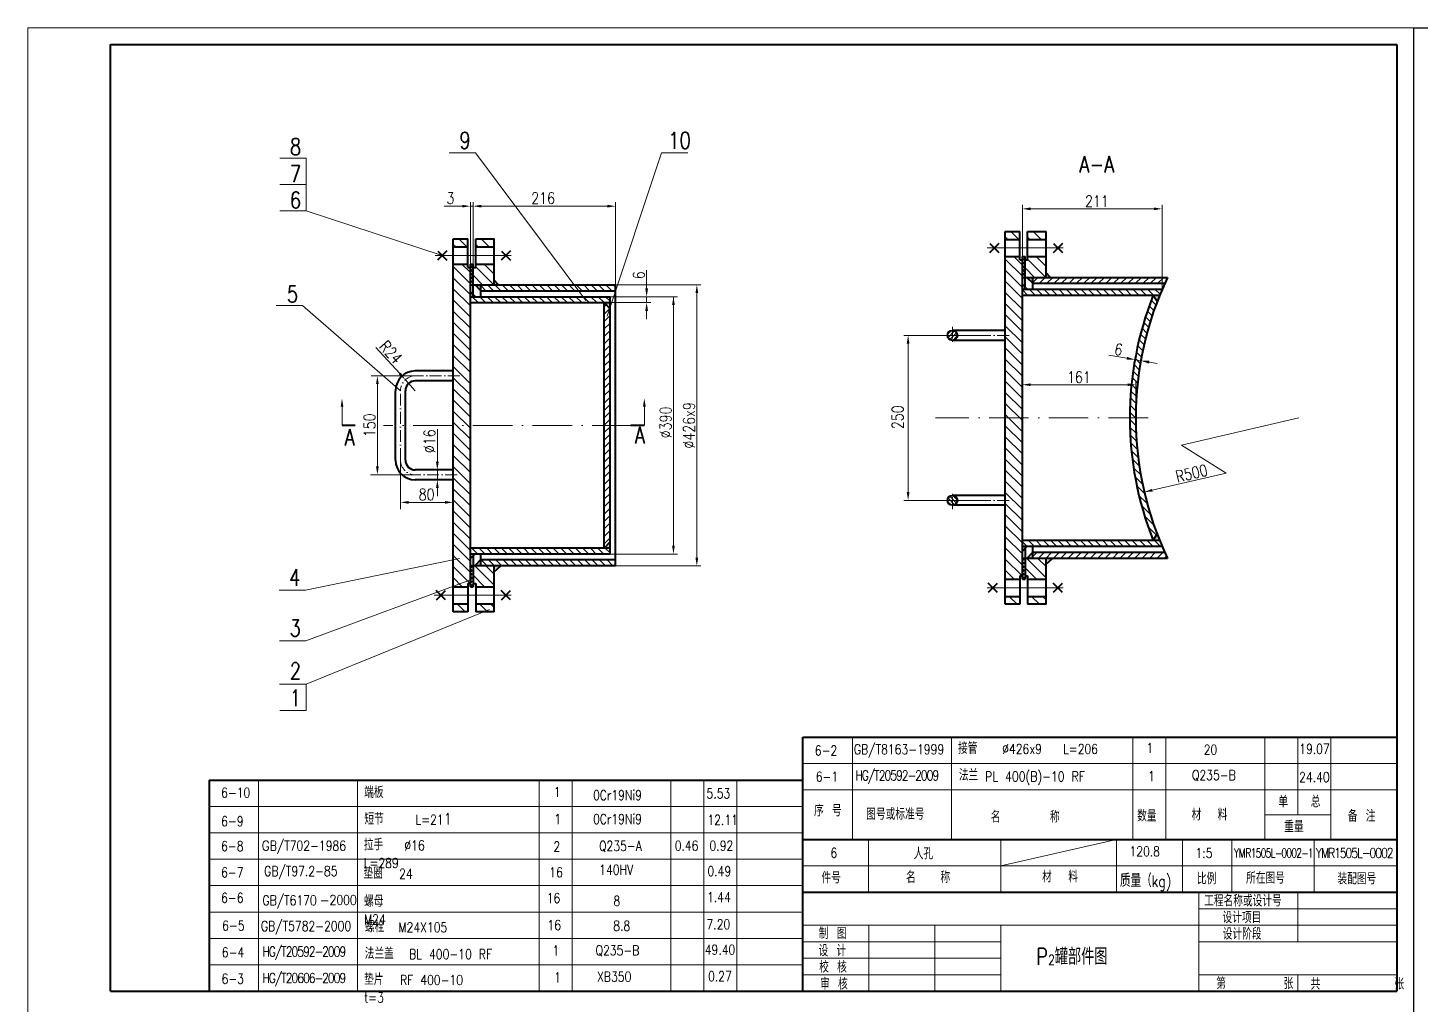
# Model space of a CAD drawing. Header units: millimetres. Extents: x 2000 to 3608, y -804 to 37.
# Drawn here: x 2681.2 to 3103.5, y -506.2 to -209.9 of the extents above; entities that cross this region are included whole.
import ezdxf

# ---------------------------------------------------------------- set-up
doc = ezdxf.new("R2010")
doc.units = ezdxf.units.MM
doc.linetypes.add('ACAD_ISO10W100', pattern=[18, 12, -3, 0, -3])
doc.layers.get('0').update_dxf_attribs({"lineweight": 20})
for name, color, linetype, lineweight in [('图层1', 7, 'Continuous', 40), ('点划线', 7, 'ACAD_ISO10W100', 20), ('粗实线', 7, 'Continuous', 40), ('细实线', 7, 'Continuous', 20)]:
    doc.layers.add(name, color=color, linetype=linetype, lineweight=lineweight)
doc.layers.add('图框层', color=7, linetype='Continuous')
doc.styles.add('样式 1', font='txt.shx', dxfattribs={"width": 0.8, "bigfont": 'hztxt.shx'})
pattern_1 = [(135, (4043.3074, -3249.787), (-1.683798, -1.683798), [])]
pattern_2 = [(135, (4210.013, -3425.0527), (-1.122532, -1.122532), [])]
pattern_3 = [(135, (4210.615, -3247.514), (-1.683798, -1.683798), [])]

msp = doc.modelspace()

# ---------------------------------------------------------------- hatches: boundary and pattern name
at = {"layer": '粗实线'}
h = msp.add_hatch(color=7, dxfattribs=at)
h.paths.add_polyline_path([(2822.52941347, -373.03114339), (2822.52941347, -374.7958399), (2824.49963703, -373.03114339)])
h.paths.add_polyline_path([(2822.52941347, -287.83114339), (2823.87982919, -287.83114339), (2822.52941347, -286.42019509)])
h = msp.add_hatch(color=7, dxfattribs=at)
h.paths.add_polyline_path([(2985.77934765, -285.558132), (2984.03075101, -285.558132), (2985.77934765, -287.358132)])
h.paths.add_polyline_path([(2985.68768992, -370.758132), (2985.68768992, -368.958132), (2983.95871725, -370.758132)])
h = msp.add_hatch(color=7, dxfattribs=at)
h.paths.add_polyline_path([(2989.83688115, -370.758132), (2989.83688115, -372.52282851), (2991.80710471, -370.758132)])
h.paths.add_polyline_path([(2989.83688115, -285.558132), (2991.18729687, -285.558132), (2989.83688115, -284.1471837)])
h = msp.add_hatch(color=7, dxfattribs=at)
h.paths.add_polyline_path([(2816.12941347, -369.43114339), (2816.12941347, -370.00977512), (2816.70775744, -369.43114339)])
h.paths.add_polyline_path([(2815.32941347, -369.43114339), (2815.32941347, -370.81017317), (2816.12941347, -370.00977512), (2816.12941347, -369.43114339)])
h.paths.add_polyline_path([(2815.32941347, -289.92186431), (2815.32941347, -291.43114339), (2816.12941347, -291.43114339), (2816.12941347, -290.72981292)])
h.paths.add_polyline_path([(2816.12941347, -290.72981292), (2816.12941347, -291.43114339), (2816.82384424, -291.43114339)])
h = msp.add_hatch(color=7, dxfattribs=at)
h.paths.add_polyline_path([(2818.47187996, -287.83114339), (2816.72328333, -287.83114339), (2818.47187996, -289.63114339)])
h.paths.add_polyline_path([(2818.38022223, -373.03114339), (2818.38022223, -371.23114339), (2816.65124957, -373.03114339)])
h = msp.add_hatch(color=7, dxfattribs=at)
h.paths.add_polyline_path([(2983.43688115, -367.158132), (2983.43688115, -367.73676373), (2984.01522512, -367.158132)])
h.paths.add_polyline_path([(2982.63688115, -367.158132), (2982.63688115, -368.53716179), (2983.43688115, -367.73676373), (2983.43688115, -367.158132)])
h.paths.add_polyline_path([(2982.63688115, -287.64885293), (2982.63688115, -289.158132), (2983.43688115, -289.158132), (2983.43688115, -288.45680154)])
h.paths.add_polyline_path([(2983.43688115, -288.45680154), (2983.43688115, -289.158132), (2984.13131192, -289.158132)])
h = msp.add_hatch(color=7, dxfattribs=at)
h.paths.add_polyline_path([(3022.31888936, -365.358132), (3024.25830445, -365.358132, -0.0054802961), (3023.46495873, -363.33760575)])
h.paths.add_polyline_path([(3022.31888936, -290.958132), (3023.54380247, -292.77189611, -0.0049216264), (3024.25830445, -290.958132)])
h = msp.add_hatch(color=7, dxfattribs=at)
h.paths.add_polyline_path([(2857.64883047, -367.63114339), (2857.64883047, -365.7462746), (2855.84883047, -367.63114339)])
h.paths.add_polyline_path([(2857.64883047, -295.06765086), (2857.64883047, -293.23114339), (2855.84883047, -293.23114339)])
at = {"layer": '细实线'}
h = msp.add_hatch(dxfattribs=at)
h.set_pattern_fill('ANSI31', scale=0.75, angle=90, style=0)
h.set_pattern_definition(pattern_1)
h.paths.add_polyline_path([(2810.12941347, -384.53114339), (2810.12941347, -386.93114339), (2814.52941347, -386.93114339), (2814.52941347, -384.53114339)])
h.paths.add_polyline_path([(2810.12941347, -330.43114339), (2810.12941347, -379.33114339), (2814.52941347, -379.33114339), (2814.52941347, -378.33114339), (2815.32941347, -378.33114339), (2815.32941347, -373.03114339), (2815.32941347, -330.43114339)])
h.paths.add_polyline_path([(2810.12941347, -281.53114339), (2810.12941347, -330.43114339), (2815.32941347, -330.43114339), (2815.32941347, -282.53114339), (2814.52941347, -282.53114339), (2814.52941347, -281.53114339)])
h.paths.add_polyline_path([(2810.12941347, -273.93114339), (2810.12941347, -276.33114339), (2814.52941347, -276.33114339), (2814.52941347, -273.93114339)])
h = msp.add_hatch(dxfattribs=at)
h.set_pattern_fill('ANSI31', scale=0.75, angle=90, style=0)
h.set_pattern_definition(pattern_1)
h.paths.add_polyline_path([(2816.12941347, -378.33114339), (2816.92941347, -378.33114339), (2816.92941347, -379.33114339), (2822.52941347, -379.33114339), (2822.52941347, -373.03114339), (2816.12941347, -373.03114339)])
h.paths.add_polyline_path([(2822.52941347, -386.93114339), (2822.52941347, -384.53114339), (2816.92941347, -384.53114339), (2816.92941347, -386.93114339)])
h.paths.add_polyline_path([(2816.92941347, -273.93114339), (2816.92941347, -276.33114339), (2822.52941347, -276.33114339), (2822.52941347, -273.93114339)])
h.paths.add_polyline_path([(2816.92941347, -281.53114339), (2816.92941347, -282.53114339), (2816.12941347, -282.53114339), (2816.12941347, -287.83114339), (2822.52941347, -287.83114339), (2822.52941347, -281.53114339)])
h = msp.add_hatch(dxfattribs=at)
h.set_pattern_fill('ANSI31', scale=0.75, angle=90, style=0)
h.set_pattern_definition(pattern_3)
h.paths.add_polyline_path([(2977.43688115, -382.258132), (2977.43688115, -384.658132), (2981.83688115, -384.658132), (2981.83688115, -382.258132)])
h.paths.add_polyline_path([(2977.43688115, -328.158132), (2977.43688115, -377.058132), (2981.83688115, -377.058132), (2981.83688115, -376.058132), (2982.63688115, -376.058132), (2982.63688115, -370.758132), (2982.63688115, -328.158132)])
h.paths.add_polyline_path([(2977.43688115, -279.258132), (2977.43688115, -328.158132), (2982.63688115, -328.158132), (2982.63688115, -280.258132), (2981.83688115, -280.258132), (2981.83688115, -279.258132)])
h.paths.add_polyline_path([(2977.43688115, -271.658132), (2977.43688115, -274.058132), (2981.83688115, -274.058132), (2981.83688115, -271.658132)])
h = msp.add_hatch(dxfattribs=at)
h.set_pattern_fill('ANSI31', scale=0.75, angle=90, style=0)
h.set_pattern_definition(pattern_3)
h.paths.add_polyline_path([(2983.43688115, -376.058132), (2984.23688115, -376.058132), (2984.23688115, -377.058132), (2989.83688115, -377.058132), (2989.83688115, -370.758132), (2983.43688115, -370.758132)])
h.paths.add_polyline_path([(2989.83688115, -384.658132), (2989.83688115, -382.258132), (2984.23688115, -382.258132), (2984.23688115, -384.658132)])
h.paths.add_polyline_path([(2984.23688115, -271.658132), (2984.23688115, -274.058132), (2989.83688115, -274.058132), (2989.83688115, -271.658132)])
h.paths.add_polyline_path([(2984.23688115, -279.258132), (2984.23688115, -280.258132), (2983.43688115, -280.258132), (2983.43688115, -285.558132), (2989.83688115, -285.558132), (2989.83688115, -279.258132)])
h = msp.add_hatch(dxfattribs=at)
h.set_pattern_fill('ANSI37', scale=0.25, angle=90, style=0)
h.set_pattern_definition([(135, (4043.3074, -3249.7869), (-0.561266, -0.561266), []), (225, (4043.3074, -3249.7869), (0.561266, -0.561266), [])])
h.paths.add_polyline_path([(2815.32941347, -281.53114339), (2815.32941347, -287.83114339), (2816.12941347, -287.83114339), (2816.12941347, -281.53114339)])
h.paths.add_polyline_path([(2815.32941347, -373.03114339), (2815.32941347, -379.33114339), (2816.12941347, -379.33114339), (2816.12941347, -373.03114339)])
h = msp.add_hatch(dxfattribs=at)
h.set_pattern_fill('ANSI37', scale=0.25, angle=90, style=0)
h.set_pattern_definition([(135, (4210.6149, -3247.5139), (-0.561266, -0.561266), []), (225, (4210.6149, -3247.5139), (0.561266, -0.561266), [])])
h.paths.add_polyline_path([(2982.63688115, -279.258132), (2982.63688115, -285.558132), (2983.43688115, -285.558132), (2983.43688115, -279.258132)])
h.paths.add_polyline_path([(2982.63688115, -370.758132), (2982.63688115, -377.058132), (2983.43688115, -377.058132), (2983.43688115, -370.758132)])
h = msp.add_hatch(dxfattribs=at)
h.set_pattern_fill('ANSI31', scale=0.5, angle=180, style=0)
h.set_pattern_definition([(225, (4210.013, -3425.0527), (1.122532, -1.122532), [])])
h.paths.add_polyline_path([(3026.63688115, -370.758132, -0.0050103312), (3025.80113692, -368.958132), (2985.68768992, -368.958132), (2985.68768992, -370.758132)])
h.paths.add_polyline_path([(3025.80113692, -287.358132, -0.0050103312), (3026.63688115, -285.558132), (2985.77934765, -285.558132), (2985.77934765, -287.358132)])
h = msp.add_hatch(dxfattribs=at)
h.set_pattern_fill('ANSI31', scale=0.5, angle=90, style=0)
h.set_pattern_definition([(135, (4751.7485, -3357.3451), (-1.122532, -1.122532), [])])
h.paths.add_polyline_path([(2859.32941347, -289.63114339), (2859.32941347, -287.83114339), (2818.47187996, -287.83114339), (2818.47187996, -289.63114339)])
h.paths.add_polyline_path([(2859.32941347, -373.03114339), (2859.32941347, -371.23114339), (2818.38022223, -371.23114339), (2818.38022223, -373.03114339)])
h = msp.add_hatch(dxfattribs=at)
h.set_pattern_fill('ANSI31', scale=0.5, angle=90, style=0)
h.set_pattern_definition(pattern_2)
h.paths.add_polyline_path([(2982.63688115, -289.158132), (2982.63688115, -290.958132), (3024.25830445, -290.958132, -0.0049234182), (3025.00865158, -289.158132)])
h.paths.add_polyline_path([(2982.63688115, -365.358132), (2982.63688115, -367.158132), (3025.00865158, -367.158132, -0.0049234182), (3024.25830445, -365.358132)])
h = msp.add_hatch(dxfattribs=at)
h.set_pattern_fill('ANSI31', scale=0.5, angle=90, style=0)
h.set_pattern_definition(pattern_2)
h.paths.add_polyline_path([(3015.20542199, -328.158132), (3017.00542199, -328.158132, -0.0440105801), (3018.53394351, -310.82638039), (3016.76172758, -310.51133959, 0.0440105801)])
h.paths.add_polyline_path([(3016.76172758, -310.51133959), (3018.53394351, -310.82638039, -0.0474088545), (3023.54380247, -292.77189611), (3022.31888936, -290.958132, 0.0505314144)])
h.paths.add_polyline_path([(3017.00542199, -328.158132), (3015.20542199, -328.158132, 0.0947527166), (3022.31888936, -365.358132), (3023.46495873, -363.33760575, -0.091047265)])
h = msp.add_hatch(dxfattribs=at)
h.set_pattern_fill('ANSI31', scale=0.5, angle=90, style=0)
h.set_pattern_definition([(135, (4043.3074, -3249.787), (-1.122532, -1.122532), [])])
h.paths.add_polyline_path([(2815.32941347, -367.63114339), (2815.32941347, -369.43114339), (2857.64883047, -369.43114339), (2857.64883047, -367.63114339)])
h.paths.add_polyline_path([(2857.64883047, -293.22048803), (2857.64883047, -291.43114339), (2815.32941347, -291.43114339), (2815.32941347, -293.23114339)])
h = msp.add_hatch(dxfattribs=at)
h.set_pattern_fill('ANSI31', scale=0.5, angle=180, style=0)
h.set_pattern_definition([(225, (4750.068, -3357.3451), (1.122532, -1.122532), [])])
h.paths.add_polyline_path([(2855.84883047, -293.23114339), (2855.84883047, -330.43114339), (2857.64883047, -330.43114339), (2857.64883047, -295.06765086)])
h.paths.add_polyline_path([(2855.84883047, -330.43114339), (2855.84883047, -367.63114339), (2857.64883047, -365.7462746), (2857.64883047, -330.43114339)])
h = msp.add_hatch(dxfattribs=at)
h.set_pattern_fill('ANSI31', scale=0.25, angle=90, style=0)
h.set_pattern_definition([(225, (4810.85865, 2708.7558), (-0.561266, 0.561266), [])])
h.paths.add_polyline_path([(2961.43688115, -303.158132), (2959.93688115, -303.158132, 0.4142135624), (2961.43688115, -304.658132)])
h.paths.add_polyline_path([(2961.43688115, -304.658132, 0.4142135624), (2962.93688115, -303.158132), (2961.43688115, -303.158132)])
h.paths.add_polyline_path([(2961.43688115, -303.158132), (2962.93688115, -303.158132, 0.4142135624), (2961.43688115, -301.658132)])
h.paths.add_polyline_path([(2959.93688115, -303.158132), (2961.43688115, -303.158132), (2961.43688115, -301.658132, 0.4142135624)])
h = msp.add_hatch(dxfattribs=at)
h.set_pattern_fill('ANSI31', scale=0.25, angle=90, style=0)
h.set_pattern_definition([(135, (4810.85865, -3365.0721), (-0.561266, -0.561266), [])])
h.paths.add_polyline_path([(2961.43688115, -351.658132, 0.4142135624), (2959.93688115, -353.158132), (2961.43688115, -353.158132)])
h.paths.add_polyline_path([(2961.43688115, -353.158132), (2962.93688115, -353.158132, 0.4142135624), (2961.43688115, -351.658132)])
h.paths.add_polyline_path([(2961.43688115, -354.658132, 0.4142135624), (2962.93688115, -353.158132), (2961.43688115, -353.158132)])
h.paths.add_polyline_path([(2961.43688115, -354.658132), (2961.43688115, -353.158132), (2959.93688115, -353.158132, 0.4142135624)])

# ---------------------------------------------------------------- linework, layer by layer
at = {"color": 7}
for p, q in [((2681.18478807, -209.93816235), (3101.18478807, -209.93816235)), ((2681.18478807, -209.93816235), (2681.18478807, -803.93816235)), ((2961.12992163, -455.93816235), (2961.12992163, -424.93816227)), ((3016.12992163, -455.9381653), (3016.12992164, -424.93816231)), ((3026.12992163, -455.93816235), (3026.12992164, -424.93816231)), ((3056.12992164, -455.9381653), (3056.12992165, -424.93816233)), ((3076.12992163, -455.9381653), (3076.12992163, -424.93816234)), ((2781.12992162, -501.93816235), (2781.12992163, -437.93816227)), ((2836.12992163, -501.93816231), (2836.12992164, -437.93816231)), ((2846.12992164, -501.93816231), (2846.12992164, -437.93816231)), ((2876.12992164, -501.93816235), (2876.12992167, -437.93816233)), ((2896.12992162, -501.93816235), (2896.12992164, -437.93816234)), ((3056.12992163, -448.43816235), (3076.12992163, -448.43816235)), ((3096.12992112, -455.9381653), (2916.12992112, -455.9381653)), ((2916.1299214, -455.93816235), (3096.1299214, -455.93816235)), ((2916.1299214, -455.93816235), (3096.1299214, -455.93816235)), ((2936.0346378, -471.93816235), (2936.0346378, -455.93816235)), ((3011.12992163, -471.93816235), (3011.12992163, -455.93816235)), ((3021.1299214, -455.93816235), (3096.1299214, -455.93816235)), ((3046.12992163, -471.93816235), (3046.12992163, -455.93816235)), ((3071.12992163, -471.93816235), (3071.12992163, -455.93816235))]:
    msp.add_line(p, q, dxfattribs=at)
at = {"color": 7, "ltscale": 0.2}
msp.add_line((2916.1299214, -455.93816235), (2931.1299214, -455.93816235), dxfattribs=at)
at = {"layer": '图层1', "color": 7}
msp.add_line((2916.1299214, -501.93816235), (2916.12992146, -424.93816225), dxfattribs=at)
at = {"layer": '图框层', "color": 7}
for q in [(3101.18478807, -629.93816235), (3398.18478807, -209.93816235)]:
    msp.add_line((3101.18478807, -209.93816235), q, dxfattribs=at)
at = {"layer": '点划线', "color": 7, "ltscale": 0.3}
for p, q in [((2978.58687513, -303.158132), (2958.76796949, -303.158132)), ((2961.43688115, -300.50927754), (2961.43688115, -305.82493934)), ((2812.07378174, -315.43114339), (2798.62941347, -315.43114339)), ((2794.12941347, -340.93114339), (2794.12941347, -319.93114339)), ((2811.27940744, -345.43114339), (2798.62941347, -345.43114339)), ((2961.43688115, -355.80698646), (2961.43688115, -350.49132466)), ((2978.58687513, -353.158132), (2958.76796949, -353.158132))]:
    msp.add_line(p, q, dxfattribs=at)
at = {"layer": '点划线', "color": 7}
for p, q in [((3020.73021686, -328.158132), (2956.30370912, -328.158132)), ((2864.24137128, -330.43114339), (2788.99624143, -330.43114339))]:
    msp.add_line(p, q, dxfattribs=at)
at = {"layer": '点划线', "color": 7, "ltscale": 0.3}
for centre, start, end in [((2798.62941347, -319.93114339), 90, 180), ((2798.62941347, -340.93114339), 180, 270)]:
    msp.add_arc(centre, 4.5, start, end, dxfattribs=at)
at = {"layer": '粗实线', "color": 7}
for p, q in [((2706.18478807, -214.93816235), (3096.18478807, -214.93816235)), ((2706.18478807, -501.93816235), (2706.18478807, -214.93816235)), ((3096.18478807, -214.93816235), (3096.18478807, -501.93816235)), ((2810.12941347, -386.93114339), (2810.12941347, -273.93114339)), ((2810.12941347, -273.93114339), (2814.52941347, -273.93114339)), ((2814.52941347, -276.33114339), (2814.52941347, -273.93114339)), ((2816.92941347, -273.93114339), (2822.52941347, -273.93114339)), ((2816.92941347, -282.53114339), (2816.92941347, -273.93114339)), ((2822.52941347, -287.83114339), (2822.52941347, -273.93114339)), ((2977.43688115, -384.658132), (2977.43688115, -271.658132)), ((2977.43688115, -271.658132), (2981.83688115, -271.658132)), ((2977.43688115, -274.058132), (2981.83688115, -274.058132)), ((2981.83688115, -274.058132), (2981.83688115, -271.658132)), ((2981.83688115, -280.258132), (2981.83688115, -274.058132)), ((2984.23688115, -271.658132), (2989.83688115, -271.658132)), ((2984.23688115, -280.258132), (2984.23688115, -271.658132)), ((2984.23688115, -274.058132), (2989.83688115, -274.058132)), ((2989.83688115, -285.558132), (2989.83688115, -271.658132)), ((2808.21928775, -277.54314843), (2805.38737932, -280.37505686)), ((2805.46438004, -277.60159514), (2808.2067222, -280.3439373)), ((2810.12941347, -276.33114339), (2814.52941347, -276.33114339)), ((2814.52941347, -282.53114339), (2814.52941347, -276.33114339)), ((2816.92941347, -276.33114339), (2822.52941347, -276.33114339)), ((2827.47622908, -277.54314843), (2824.64432065, -280.37505686)), ((2824.72132137, -277.60159514), (2827.46366352, -280.3439373)), ((2975.52675543, -275.27013705), (2972.694847, -278.10204548)), ((2972.77184772, -275.32858376), (2975.51418988, -278.07092591)), ((2994.78369676, -275.27013705), (2991.95178833, -278.10204548)), ((2992.02878905, -275.32858376), (2994.7711312, -278.07092591)), ((2810.12941347, -281.53114339), (2814.52941347, -281.53114339)), ((2814.52941347, -282.53114339), (2815.32941347, -282.53114339)), ((2815.32941347, -373.03114339), (2815.32941347, -281.53114339)), ((2815.32941347, -281.53114339), (2816.12941347, -281.53114339)), ((2816.12941347, -291.43114339), (2816.12941347, -281.53114339)), ((2816.12941347, -282.53114339), (2816.92941347, -282.53114339)), ((2816.92941347, -281.53114339), (2822.52941347, -281.53114339)), ((2977.43688115, -279.258132), (2981.83688115, -279.258132)), ((2981.83688115, -280.258132), (2982.63688115, -280.258132)), ((2982.63688115, -370.758132), (2982.63688115, -279.258132)), ((2982.63688115, -279.258132), (2983.43688115, -279.258132)), ((2983.43688115, -289.158132), (2983.43688115, -279.258132)), ((2983.43688115, -280.258132), (2984.23688115, -280.258132)), ((2984.23688115, -279.258132), (2989.83688115, -279.258132)), ((2823.87982919, -287.83114339), (2822.52941347, -286.42019509)), ((2982.63688115, -285.558132), (3026.63688115, -285.558132)), ((2985.77934765, -287.358132), (2984.03075101, -285.558132)), ((2985.77934765, -289.158132), (2985.77934765, -285.558132)), ((2991.18729687, -285.558132), (2989.83688115, -284.1471837)), ((2815.32941347, -287.83114339), (2859.32941347, -287.83114339)), ((2816.82384424, -291.43114339), (2815.32941347, -289.92186431)), ((2818.47187996, -289.63114339), (2816.72328333, -287.83114339)), ((2818.47187996, -291.43114339), (2818.47187996, -287.83114339)), ((2818.47187996, -289.63114339), (2859.32941347, -289.63114339)), ((2859.32941347, -373.03114339), (2859.32941347, -287.83114339)), ((2984.13131192, -289.158132), (2982.63688115, -287.64885293)), ((2982.63688115, -289.158132), (3025.00865158, -289.158132)), ((2982.63688115, -290.958132), (3024.25830445, -290.958132)), ((2985.77934765, -287.358132), (3025.80113692, -287.358132)), ((3022.31888936, -290.958132), (3023.54380247, -292.77189611)), ((2815.32941347, -291.43114339), (2857.64883047, -291.43114339)), ((2815.32941347, -293.23114339), (2857.64883047, -293.22048803)), ((2855.84883047, -367.63114339), (2855.84883047, -293.23114339)), ((2855.84883047, -293.23114339), (2857.64883047, -295.06765086)), ((2857.64883047, -369.43114339), (2857.64883047, -291.43114339)), ((2977.43688115, -301.658132), (2961.43688115, -301.658132)), ((2977.43688115, -304.658132), (2961.43688115, -304.658132)), ((2810.12941347, -313.93114339), (2798.62941347, -313.93114339)), ((2792.62941347, -340.93114339), (2792.62941347, -319.93114339)), ((2795.62941347, -340.93114339), (2795.62941347, -319.93114339)), ((2810.12941347, -316.93114339), (2798.62941347, -316.93114339)), ((2780.36329017, -330.43114339), (2776.42874367, -330.43114339)), ((2868.00622021, -330.43114339), (2863.95564405, -330.43114339)), ((2810.12941347, -343.93114339), (2798.62941347, -343.93114339)), ((2810.12941347, -346.93114339), (2798.62941347, -346.93114339)), ((2977.43688115, -351.658132), (2961.43688115, -351.658132)), ((2977.43688115, -354.658132), (2961.43688115, -354.658132)), ((2855.84883047, -367.63114339), (2857.64883047, -365.7462746)), ((3024.25830445, -365.358132), (2982.63688115, -365.358132)), ((3025.00865158, -367.158132), (2982.63688115, -367.158132)), ((2982.63688115, -368.53716179), (2984.01522512, -367.158132)), ((2983.43688115, -367.158132), (2983.43688115, -377.058132)), ((2985.68768992, -367.158132), (2985.68768992, -370.758132)), ((3022.31888936, -365.358132), (3023.46495873, -363.33760575)), ((2857.64883047, -367.63114339), (2815.32941347, -367.63114339)), ((2857.64883047, -369.43114339), (2815.32941347, -369.43114339)), ((2815.32941347, -370.81017317), (2816.70775744, -369.43114339)), ((2816.12941347, -369.43114339), (2816.12941347, -379.33114339)), ((2818.38022223, -371.23114339), (2816.65124957, -373.03114339)), ((2818.38022223, -369.43114339), (2818.38022223, -373.03114339)), ((2859.32941347, -371.23114339), (2818.38022223, -371.23114339)), ((3026.63688115, -370.758132), (2982.63688115, -370.758132)), ((2982.63688115, -377.058132), (2982.63688115, -370.758132)), ((2985.68768992, -368.958132), (2983.95871725, -370.758132)), ((3025.80113692, -368.958132), (2985.68768992, -368.958132)), ((2989.83688115, -384.658132), (2989.83688115, -370.758132)), ((2989.83688115, -372.52282851), (2991.80710471, -370.758132)), ((2859.32941347, -373.03114339), (2815.32941347, -373.03114339)), ((2815.32941347, -379.33114339), (2815.32941347, -373.03114339)), ((2822.52941347, -386.93114339), (2822.52941347, -373.03114339)), ((2822.52941347, -374.7958399), (2824.49963703, -373.03114339)), ((2810.12941347, -379.33114339), (2814.52941347, -379.33114339)), ((2814.52941347, -378.33114339), (2815.32941347, -378.33114339)), ((2814.52941347, -378.33114339), (2814.52941347, -386.93114339)), ((2815.32941347, -379.33114339), (2816.12941347, -379.33114339)), ((2816.12941347, -378.33114339), (2816.92941347, -378.33114339)), ((2816.92941347, -378.33114339), (2816.92941347, -386.93114339)), ((2816.92941347, -379.33114339), (2822.52941347, -379.33114339)), ((2975.11541343, -381.04612695), (2972.283505, -378.21421852)), ((2972.36050572, -380.98768024), (2975.10284787, -378.24533809)), ((2977.43688115, -377.058132), (2981.83688115, -377.058132)), ((2981.83688115, -376.058132), (2982.63688115, -376.058132)), ((2981.83688115, -376.058132), (2981.83688115, -384.658132)), ((2982.63688115, -377.058132), (2983.43688115, -377.058132)), ((2983.43688115, -376.058132), (2984.23688115, -376.058132)), ((2984.23688115, -376.058132), (2984.23688115, -384.658132)), ((2984.23688115, -377.058132), (2989.83688115, -377.058132)), ((2994.78369676, -381.04612695), (2991.95178833, -378.21421852)), ((2992.02878905, -380.98768024), (2994.7711312, -378.24533809)), ((2807.80794574, -383.31913834), (2804.97603731, -380.48722991)), ((2805.05303803, -383.26069163), (2807.79538019, -380.51834948)), ((2827.47622908, -383.31913834), (2824.64432065, -380.48722991)), ((2824.72132137, -383.26069163), (2827.46366352, -380.51834948)), ((2977.43688115, -382.258132), (2981.83688115, -382.258132)), ((2984.23688115, -382.258132), (2989.83688115, -382.258132)), ((2810.12941347, -384.53114339), (2814.52941347, -384.53114339)), ((2814.52941347, -386.93114339), (2810.12941347, -386.93114339)), ((2816.92941347, -384.53114339), (2822.52941347, -384.53114339)), ((2822.52941347, -386.93114339), (2816.92941347, -386.93114339)), ((2981.83688115, -384.658132), (2977.43688115, -384.658132)), ((2989.83688115, -384.658132), (2984.23688115, -384.658132)), ((2916.12992148, -424.93816225), (3096.12992141, -424.93816235)), ((2736.12992151, -437.93816225), (2736.12992147, -501.93816225)), ((2736.12992151, -437.93816225), (2916.12992144, -437.93816235)), ((2916.12992112, -455.9381653), (3096.12992112, -455.9381653)), ((2916.12992143, -455.93816235), (3096.1299214, -455.93816235)), ((2916.12992142, -471.93816235), (3096.1299214, -471.93816235)), ((2706.18478807, -501.93816235), (3096.18478807, -501.93816235))]:
    msp.add_line(p, q, dxfattribs=at)
for centre in [(2961.43688115, -303.158132), (2961.43688115, -353.158132)]:
    msp.add_circle(centre, 1.5, dxfattribs=at)
for centre, radius, start, end in [((3116.03117564, -328.158132), 99.02575365, 154.5203102107, 205.4796897892), ((3116.03117564, -328.158132), 100.82575365, 158.3489175959, 201.6510824041), ((2798.62941347, -319.93114339), 6, 90, 180), ((2798.62941347, -319.93114339), 3, 90, 180), ((2798.62941347, -340.93114339), 6, 180, 270), ((2798.62941347, -340.93114339), 3, 180, 270)]:
    msp.add_arc(centre, radius, start, end, dxfattribs=at)
at = {"layer": '细实线', "color": 7}
for p, q in [((3101.18478807, -209.93816235), (3101.18478807, -803.93816235)), ((2816.89946201, -247.85193742), (2808.93274591, -247.85193742)), ((2850.34443462, -292.55765272), (2816.89946201, -247.85193742)), ((2856.79813985, -297.29149342), (2873.21968429, -247.85193742)), ((2881.18640038, -247.85193742), (2873.21968429, -247.85193742)), ((2765.52170922, -249.41428973), (2757.52170922, -249.41428973)), ((2765.52170922, -257.41428973), (2765.52170922, -249.41428973)), ((2765.52170922, -257.41428973), (2757.52170922, -257.41428973)), ((2765.52170922, -265.41428973), (2765.52170922, -257.41428973)), ((2765.52170922, -265.41428973), (2757.55499312, -265.41428973)), ((2765.52170922, -265.41428973), (2806.81261054, -278.94982564)), ((2812.82941347, -263.98715245), (2807.32941347, -263.98715245)), ((2815.32941347, -281.53114339), (2815.32941347, -262.73715245)), ((2816.12941347, -263.98715245), (2815.32941347, -263.98715245)), ((2816.12941347, -273.93114339), (2816.12941347, -262.73715245)), ((2816.12941347, -281.53114339), (2816.12941347, -262.73715245)), ((2818.62941347, -263.98715245), (2856.82941347, -263.98715245)), ((2818.62941347, -263.98715245), (2821.12941347, -263.98715245)), ((2859.32941347, -287.83114339), (2859.32941347, -262.73715245)), ((2982.63688115, -285.558132), (2982.63688115, -263.54168153)), ((3024.13688115, -264.79168153), (2985.13688115, -264.79168153)), ((3025.00865158, -289.158132), (3025.00626514, -263.54168153)), ((2995.01437169, -276.658132), (2971.9390158, -276.658132)), ((2827.70690401, -278.93114339), (2804.63154812, -278.93114339)), ((2868.74630702, -288.93114339), (2868.74630702, -283.43114339)), ((2859.32941347, -287.83114339), (2885.21422844, -287.83114339)), ((2883.96422844, -370.53114339), (2883.96422844, -290.33114339)), ((2764.44947914, -294.09597648), (2756.48276304, -294.09597648)), ((2794.12941347, -319.93114339), (2764.44947914, -294.09597648)), ((2857.64883047, -291.43114339), (2878.12640325, -291.43114339)), ((2857.64883047, -291.43114339), (2869.99630702, -291.43114339)), ((2857.64883047, -293.22048803), (2869.99630702, -293.22048803)), ((2868.74630702, -293.22048803), (2868.74630702, -291.43114339)), ((2876.87640325, -293.23114339), (2876.87640325, -291.43114339)), ((2876.87640325, -366.93114339), (2876.87640325, -293.93114339)), ((2868.74630702, -295.72048803), (2868.74630702, -298.22048803)), ((2876.87640325, -295.73114339), (2876.87640325, -298.23114339)), ((2968.64125893, -303.158132), (2946.75656746, -303.158132)), ((2961.43688115, -303.158132), (2969.89125893, -303.158132)), ((2977.43688115, -354.658132), (2977.43688115, -301.658132)), ((2786.6951097, -306.79208355), (2793.92292748, -314.74954232)), ((2810.12941347, -319.93114339), (2810.12941347, -304.65198878)), ((2948.00656746, -305.658132), (2948.00656746, -350.658132)), ((3014.30031657, -310.07378292), (3008.88521235, -309.11115824)), ((3016.76172758, -310.51133959), (3016.54294925, -311.74204509)), ((3018.59353826, -310.83697435), (3016.76172758, -310.51133959)), ((3018.59353826, -310.83697435), (3018.37475993, -312.06767985)), ((3021.05494927, -311.27453102), (3023.51636028, -311.71208769)), ((2785.22559175, -315.43114339), (2798.03510654, -315.43114339)), ((2798.62941347, -319.93114339), (2795.60381533, -316.60011413)), ((2787.1314457, -342.87680758), (2787.1314457, -317.93114339)), ((2982.63688115, -328.158132), (2982.63688115, -316.85739345)), ((3014.50542199, -318.10739345), (2985.13688115, -318.10739345)), ((3017.00542199, -328.158132), (3017.00542199, -316.85739345)), ((2776.42874367, -330.43114339), (2776.42874367, -324.76142744)), ((2868.06513365, -330.43114339), (2868.06513365, -324.76142744)), ((3066.40687273, -328.158132), (3030.83581932, -336.45268671)), ((2805.30492486, -341.43114339), (2805.30492486, -331.55614339)), ((3030.83581932, -336.45268671), (3044.36973401, -344.86834131)), ((2794.12941347, -355.84535234), (2794.12941347, -341.2567676)), ((2785.0385942, -345.37680758), (2798.03510654, -345.37680758)), ((2798.62941347, -343.93114339), (2806.55492486, -343.93114339)), ((2805.30492486, -346.93114339), (2805.30492486, -343.93114339)), ((3044.36973401, -344.86834131), (3022.02728671, -350.07821376)), ((2798.62941347, -346.93114339), (2806.55492486, -346.93114339)), ((2805.30492486, -349.43114339), (2805.30492486, -351.93114339)), ((2796.62941347, -353.76516914), (2807.62941347, -353.76516914)), ((2968.64125893, -353.158132), (2946.75656746, -353.158132)), ((2961.43688115, -353.158132), (2969.89125893, -353.158132)), ((2765.29336438, -380.35507511), (2812.03994889, -370.76791641)), ((2857.64883047, -369.43114339), (2878.12640325, -369.43114339)), ((2859.32941347, -373.03114339), (2885.21422844, -373.03114339)), ((2765.45598548, -395.70038682), (2815.6779776, -377.15776792)), ((2995.01437169, -379.658132), (2971.9390158, -379.658132)), ((2765.29336438, -380.35507511), (2757.32664829, -380.35507511)), ((2827.70690401, -381.93114339), (2804.37367034, -381.93114339)), ((2765.49469235, -408.85924187), (2821.09645735, -386.20543628)), ((2765.45598548, -395.70038682), (2757.48926938, -395.70038682)), ((2765.49469235, -408.85924187), (2757.49469235, -408.85924187)), ((2765.49469235, -416.85924187), (2765.49469235, -408.85924187)), ((2765.49469235, -416.85924187), (2757.52797625, -416.85924187)), ((2931.12992163, -455.9381653), (2931.12992164, -424.93816226)), ((3066.12992166, -448.43816235), (3066.12992168, -424.93816234)), ((2916.12992147, -432.93816225), (3096.1299214, -432.93816235)), ((2751.12992162, -501.93816235), (2751.12992164, -437.93816226)), ((2886.12992167, -501.93816235), (2886.1299217, -437.93816234)), ((2916.12992147, -440.93816225), (3096.1299214, -440.93816235)), ((2736.1299215, -445.93816225), (2916.12992143, -445.93816235)), ((2736.1299215, -453.93816225), (2916.12992143, -453.93816235)), ((2976.12992142, -471.93816235), (2976.12992143, -455.93816235)), ((2976.12992143, -463.93816235), (3011.12992163, -455.9381653)), ((3031.12992142, -471.93816235), (3031.12992143, -455.93816235)), ((2736.12992149, -461.93816225), (2916.12992142, -461.93816235)), ((2916.12992143, -463.93816235), (3096.1299214, -463.93816235)), ((2736.12992149, -469.93816225), (2916.12992142, -469.93816235)), ((3036.1299214, -501.93816245), (3036.12992142, -471.93816235)), ((3066.12992163, -486.93816235), (3066.12992164, -471.93816235)), ((3036.12992142, -476.93816235), (3096.1299214, -476.93816235)), ((2736.12992148, -477.93816225), (2916.12992141, -477.93816235)), ((2916.12992141, -481.93816235), (3096.1299214, -481.93816235)), ((2936.1299214, -501.93816237), (2936.12992141, -481.93816235)), ((2956.1299214, -501.93816238), (2956.12992141, -481.93816235)), ((2976.1299214, -501.9381624), (2976.12992141, -481.93816235)), ((2736.12992148, -485.93816225), (2916.12992141, -485.93816235)), ((2916.12992141, -486.93816235), (2976.12992141, -486.93816235)), ((3036.12992141, -486.93816235), (3096.1299214, -486.93816235)), ((2736.12992147, -493.93816225), (2916.1299214, -493.93816235)), ((2916.12992141, -491.93816235), (2976.12992141, -491.93816235)), ((2916.1299214, -496.93816235), (2976.1299214, -496.93816235)), ((3036.1299214, -496.93816235), (3096.1299214, -496.93816235)), ((3066.12992163, -501.93816235), (3066.12992163, -496.93816235)), ((3096.18478807, -501.93816235), (3096.18478807, -497.27508814)), ((2736.12992147, -501.93816225), (2916.1299214, -501.93816235)), ((3066.12992163, -501.93816235), (3096.18478807, -501.93816235))]:
    msp.add_line(p, q, dxfattribs=at)
for points in [[(2812.82941347, -264.40381912), (2812.82941347, -263.57048579), (2815.32941347, -263.98715245)], [(2818.62941347, -264.40381912), (2818.62941347, -263.57048579), (2816.12941347, -263.98715245)], [(2818.62941347, -264.40381912), (2818.62941347, -263.57048579), (2816.12941347, -263.98715245)], [(2856.82941347, -264.40381912), (2856.82941347, -263.57048579), (2859.32941347, -263.98715245)], [(2985.13688115, -265.2083482), (2985.13688115, -264.37501486), (2982.63688115, -264.79168153)], [(3022.50638158, -265.20831034), (3022.50638158, -264.37497701), (3025.00638158, -264.79164368)], [(2868.32964035, -288.93114339), (2869.16297368, -288.93114339), (2868.74630702, -291.43114339)], [(2883.54756178, -290.33114339), (2884.38089511, -290.33114339), (2883.96422844, -287.83114339)], [(2868.32964035, -295.72048803), (2869.16297368, -295.72048803), (2868.74630702, -293.22048803)], [(2876.45973658, -293.93114339), (2877.29306991, -293.93114339), (2876.87640325, -291.43114339)], [(2948.42323412, -305.658132), (2947.58990079, -305.658132), (2948.00656746, -303.158132)], [(3014.22739046, -310.48401809), (3014.37324269, -309.66354775), (3016.76172758, -310.51133959)], [(3020.98202316, -311.68476619), (3021.12787538, -310.86429585), (3018.59353826, -310.83697435)], [(2786.71477904, -317.93114339), (2787.54811237, -317.93114339), (2787.1314457, -315.43114339)], [(2794.23135611, -314.46939435), (2793.61449884, -315.0296903), (2795.60381533, -316.60011413)], [(2985.13688115, -318.52406012), (2985.13688115, -317.69072679), (2982.63688115, -318.10739345)], [(3014.50542199, -318.52406012), (3014.50542199, -317.69072679), (3017.00542199, -318.10739345)], [(2775.99564519, -324.76142744), (2776.82897852, -324.76142744), (2776.41231185, -322.26142744)], [(2867.63203517, -324.76142744), (2868.4653685, -324.76142744), (2868.04870183, -322.26142744)], [(2804.8882582, -341.43114339), (2805.72159153, -341.43114339), (2805.30492486, -343.93114339)], [(2786.71477904, -342.87680758), (2787.54811237, -342.87680758), (2787.1314457, -345.37680758)], [(2804.8882582, -349.43114339), (2805.72159153, -349.43114339), (2805.30492486, -346.93114339)], [(3021.93266567, -349.67243307), (3022.12190775, -350.48399446), (3019.59260256, -350.64594002)], [(2796.62941347, -354.18183581), (2796.62941347, -353.34850248), (2794.12941347, -353.76516914)], [(2807.62941347, -354.18183581), (2807.62941347, -353.34850248), (2810.12941347, -353.76516914)], [(2948.42323412, -350.658132), (2947.58990079, -350.658132), (2948.00656746, -353.158132)], [(2876.45973658, -366.93114339), (2877.29306991, -366.93114339), (2876.87640325, -369.43114339)], [(2883.54756178, -370.53114339), (2884.38089511, -370.53114339), (2883.96422844, -373.03114339)]]:
    msp.add_solid(points, dxfattribs=at)

# ---------------------------------------------------------------- texts
at = {"color": 7, "attachment_point": 1, "style": '样式 1'}
for s, insert, char_height, width in [('GB/T8163-1999', (2931.57536653, -427.11869051), 3, 28.1050349954), ('接管   {\\H0.8571x;%%C426x9   L=206}', (2963.1509086, -426.50594979), 3.5, 55.9877990122), ('20', (3037.61888134, -427.22708281), 3, 7.5671845896), ('{\\T0.8;H\\T0.85;G/T20592-2009}', (2932.02435154, -435.03408364), 3, 25.0947456602), ('法兰', (2963.39116996, -434.64109691), 3.5, 9.9891826681), ('PL 400(B)-10 RF', (2971.36918934, -435.36135093), 3, 42.5148889691), ('Q235-B', (3034.04703212, -434.92938192), 3, 25.9535460445), ('1', (2840.56430942, -440.04913626), 3, 8.5280334408), ('0Cr19Ni9', (2852.50245027, -441.02051015), 3, 26.1492870609), ('单', (3060.21753398, -442.74067757), 3.5, 1.4248865714), ('总', (3070.03727317, -442.71059766), 3.5, 3.2297503305), ('序 号', (2919.48885839, -445.42996181), 3.5, 11.304134123), ('图号或标准号', (2935.31172411, -446.48792783), 3.5, 28.5928014055), ('名      称', (2973.06984805, -447.31976559), 3.5, 47.7813068282), ('数量', (3017.42993832, -447.01180801), 3.5, 7.9793775461), ('材  料', (3033.91821809, -446.67467125), 3.5, 22.8932391872), ('备 注 ', (3081.29373688, -447.04287615), 3.5, 12.5390400669), ('1', (2840.74891807, -448.26046333), 3, 8.5280334408), ('0Cr19Ni9', (2852.50245027, -448.27208689), 3, 26.1492870609), ('重量', (3062.01616706, -450.2846999), 3.5, 7.9656389557), ('Q235-A', (2854.31473338, -456.40403809), 3, 25.9535460445), ('GB/T97.2-85', (2752.81950929, -464.02347975), 3, 32.3665444262), ('{\\H1.1667x;垫圈 \\H0.97963x; }24', (2782.90646483, -464.3460045), 3, 50.2837445942), ('GB/T6170', (2752.29376749, -472.89287159), 3, 23.6855367923), ('{\\W0.9;-}2000', (2769.63211872, -472.78989233), 3, 11.3799951451), ('{\\H1.167x;螺母   }M24', (2783.08865968, -472.8532623), 3, 17.5285488934), ('8', (2858.65503791, -473.07624442), 3, 25.9535460445), ('GB/T5782-2000', (2751.83309369, -480.69897992), 3, 23.6855367923), ('{\\H1.167x;螺栓}  M24X105', (2783.3513222, -480.58203069), 3, 35.4253166967), ('8.8', (2858.62355528, -480.60598082), 3, 25.9535460445), ('{\\T0.85;HG/T20592-2009}', (2752.27042904, -488.42903207), 3, 45.6983636882), ('{\\H1.167x;法兰盖 } BL 400-10 RF', (2783.28329046, -488.71367619), 3, 37.4550057354), ('1', (2840.21534295, -488.13186129), 3, 4.1955542283), ('Q235-B', (2853.26898252, -488.06042425), 3, 25.9535460445), ('{\\T0.85;HG/T20606-2009}', (2752.27042904, -496.42903207), 3, 45.6983636882), ('{\\H1.167x;垫片  }RF 400-10   t=3', (2783.10845771, -496.54222438), 3, 39.1091787216)]:
    msp.add_mtext(s, dxfattribs=dict(at, insert=insert, char_height=char_height, width=width))
at = {"layer": '细实线', "color": 7, "attachment_point": 1, "style": '样式 1'}
for s, insert, char_height, width in [('8', (2760.61857791, -243.45416927), 5, 5.6050903415), ('9', (2811.96871942, -241.5566889), 5, 5.6050903415), ('10', (2875.27064597, -241.5566889), 5, 5.6050903415), ('A-A', (2999.90533205, -248.78419442), 5, 17.7827591655), ('7', (2760.59096663, -251.68274332), 5, 5.6050903415), ('6', (2760.59096663, -259.63797093), 5, 5.6050903415), ('5', (2759.69879747, -288.13077653), 5, 5.6050903415), ('A', (2777.19920028, -331.52687253), 5, 3.4252267252), ('A', (2865.16303436, -330.89802339), 5, 3.4252267252), ('4', (2760.36262179, -374.05982659), 5, 5.6050903415), ('3', (2760.52524289, -389.40513831), 5, 5.6050903415), ('2', (2760.56394976, -402.32533252), 5, 5.6050903415), ('1', (2760.56394976, -410.56399336), 5, 5.6050903415), ('6-2', (2919.74563753, -427.48203147), 3, 8.3424456326), ('1', (3020.24808069, -426.72591437), 3, 2.459985317), ('19.07', (3066.54968875, -426.99011897), 3, 7.5577697752), ('6-1', (2919.99371813, -435.39547568), 3, 8.3424456326), ('1', (3020.71541384, -435.26433606), 3, 2.459985317), ('24.40', (3066.53638127, -435.53486463), 3, 10.8151072032), ('6-10', (2739.76538522, -440.25544781), 3, 8.3424456326), ('端板', (2783.12684391, -439.85274422), 3.5, 15.0929872926), ('5.53', (2886.89666882, -440.5061235), 3, 7.9482035039), ('短节   {\\H0.8571x; L=21}1', (2783.18728445, -447.94315907), 3.5, 25.2851619163), ('6-9', (2739.76538522, -448.91004926), 3, 8.3424456326), ('12.11', (2887.14489909, -448.50657359), 3, 7.3773644281), ('{\\W0.9;G}B/T702-1986', (2752.06064968, -456.33758396), 3, 32.6123148877), ('拉手{\\H0.8571x;   %%C16    L=289}', (2783.01583254, -455.74938992), 3.5, 34.701512357), ('6-8', (2739.74699401, -456.46176322), 3, 8.3424456326), ('2', (2840.51639079, -456.57057365), 3, 2.459985317), ('0.46', (2877.23814045, -456.32247433), 3, 11.9157823177), ('0.92', (2887.80414551, -456.32247433), 3, 11.9157823177), ('6', (2924.47762415, -458.4931876), 3, 8.5351017337), ('人孔', (2949.69709218, -458.46236159), 3.5, 16.3677446133), ('120.8', (3015.10233121, -458.0530306), 3, 16.0275902184), ('1:5', (3035.10502099, -458.54195139), 3, 8.1461722241), ('6-7', (2739.74699401, -464.42162891), 3, 8.3424456326), ('16', (2839.21061294, -464.39692966), 3, 2.459985317), ('140HV', (2854.36795271, -463.62887722), 3, 15.0880397145), ('0.49', (2887.16576267, -464.05682221), 3, 5.5862261993), ('件号', (2921.73699656, -465.77194732), 3.5, 10.8842094551), ('名   称', (2947.37299139, -465.62330044), 3.5, 22.4365401681), ('材  料', (2988.64371264, -465.48277233), 3.5, 20.0266624503), ('{\\H1.1429x;质量（}kg)', (3012.22168956, -466.34320891), 3.5, 21.9928988854), ('比例', (3035.54815263, -466.05010972), 3.5, 11.3385608796), ('所在图号', (3050.45244677, -465.85330557), 3.5, 20.0379780313), ('装配图号', (3078.14970556, -466.04870422), 3.5, 22.1883944195), ('6-6', (2739.74699401, -472.13657799), 3, 8.3424456326), ('16', (2838.47798076, -472.20113005), 3, 2.459985317), ('1.44 ', (2887.0651335, -471.92835656), 3, 7.5615674624), ('工程名称或设计号', (3037.73446983, -472.76083539), 3.5, 34.3659483446), ('6-5', (2740.07414957, -480.55679884), 3, 8.3424456326), ('16', (2838.6918917, -480.39516764), 3, 2.459985317), ('7.20', (2886.88322619, -480.16244709), 3, 6.4007537803), ('设计项目', (3043.30114941, -477.79150345), 3.5, 15.421799593), ('制 图', (2920.92842491, -482.61532182), 3.5, 11.2206458579), ('设计阶段', (3043.37355304, -482.78490749), 3.5, 15.4942032175), ('6-4', (2739.99236163, -488.65001798), 3, 8.3424456326), ('49.40', (2886.35482898, -487.85670761), 3, 5.9592350924), ('设 计', (2920.86212933, -487.8702366), 3.5, 10.9852449866), ('校 核', (2921.05411485, -492.82601609), 3.5, 13.3219718606), ('6-3', (2739.90921721, -496.67805065), 3, 8.3424456326), ('1', (2840.71541383, -496.24769416), 3, 2.459985317), ('XB350', (2853.73059279, -496.03422616), 3, 16.9945981519), ('0.27', (2887.35380832, -495.90269374), 3, 7.9562449246), ('审 核', (2921.32936358, -497.94316992), 3.5, 9.3584108398), ('第       张', (3041.4043852, -497.79365587), 3.5, 27.0215078352), ('共         张', (3070.01540071, -497.9599799), 3.5, 27.0215078352)]:
    msp.add_mtext(s, dxfattribs=dict(at, insert=insert, char_height=char_height, width=width))
at = {"layer": '细实线', "color": 7, "char_height": 3.5, "attachment_point": 5, "style": '样式 1'}
for s, insert in [('3', (2809.27171321, -261.57055286)), ('216', (2837.3639637, -261.57055286)), ('211', (3005.23425002, -262.45485121)), ('161', (2999.78862441, -315.81638417)), ('80', (2802.05655587, -351.39016914))]:
    msp.add_mtext(s, dxfattribs=dict(at, insert=insert))
for s, insert, rotation in [('6', (2866.37130702, -284.93114339), 90), ('R24', (2791.22661788, -308.24868357), 312.2490970539), ('6', (3011.8047714, -307.43333344), 350.4927085178), ('%%C390', (2874.50140325, -329.53114339), 90), ('%%c426x9', (2881.58922844, -330.43114339), 90), ('250', (2944.82829708, -327.968655), 90), ('150', (2784.7564457, -330.40397548), 90), ('%%C16', (2802.92992486, -335.24364339), 90), ('R500', (3033.95500439, -344.96021651), 13.125837663)]:
    msp.add_mtext(s, dxfattribs=dict(at, insert=insert, rotation=rotation))
at = {"layer": '细实线', "color": 3, "attachment_point": 1, "style": '样式 1'}
for s, insert, char_height, width in [('{\\W0.7;YM\\T0.9;R1505L-0002-1}', (3046.74334648, -458.65672986), 2.8, 17.2457271735), ('{\\T0.85;YMR1505L-0002}', (3071.58740346, -458.53091931), 3, 14.3791988952), ('P{\\H0.6x;2}罐部件图', (2986.80387275, -488.93462661), 5, 56.0432641418)]:
    msp.add_mtext(s, dxfattribs=dict(at, insert=insert, char_height=char_height, width=width))

doc.saveas('drawing.dxf')
